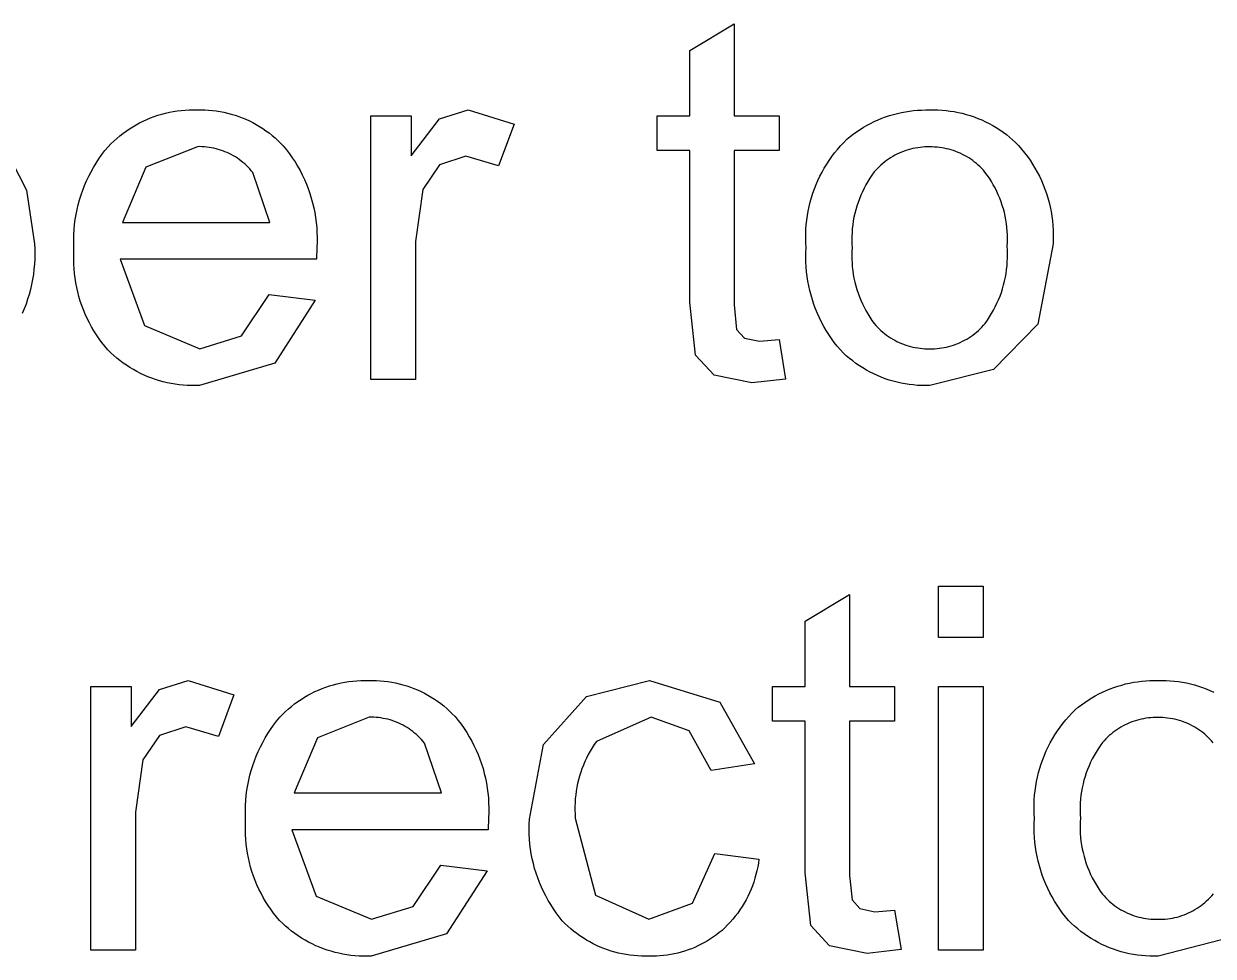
# Model space of a CAD drawing. Header units: inches. Extents: x 0 to 97, y -45 to 96.
# Drawn here: x 15.48 to 22.02, y -37.09 to -31.97 of the extents above; entities that cross this region are included whole.
import ezdxf

# ---------------------------------------------------------------- set-up
doc = ezdxf.new("R2010")
doc.units = ezdxf.units.IN
doc.header["$MEASUREMENT"] = 0
doc.layers.add('Information', color=7, linetype='Continuous', true_color=0x000000)

msp = doc.modelspace()

# ---------------------------------------------------------------- linework, layer by layer
at = {"layer": 'Information'}
for p, q in [((19.1424, -32.1204), (19.3865, -31.9732)), ((19.3865, -31.9732), (19.3865, -32.479)), ((19.1424, -32.479), (19.1424, -32.1204)), ((16.1777, -32.4901), (16.1981, -32.4825)), ((16.1981, -32.4825), (16.2187, -32.4755)), ((16.2187, -32.4755), (16.2396, -32.4693)), ((16.2396, -32.4693), (16.2607, -32.4638)), ((16.2607, -32.4638), (16.2819, -32.4591)), ((16.2819, -32.4591), (16.3033, -32.455)), ((16.3033, -32.455), (16.3249, -32.4517)), ((16.3249, -32.4517), (16.3465, -32.4491)), ((16.3465, -32.4491), (16.3682, -32.4473)), ((16.3682, -32.4473), (16.39, -32.4462)), ((16.39, -32.4462), (16.4117, -32.4459)), ((16.4117, -32.4459), (16.4335, -32.4463)), ((16.4335, -32.4463), (16.4547, -32.4459)), ((16.4547, -32.4459), (16.4759, -32.4463)), ((16.4759, -32.4463), (16.4971, -32.4474)), ((16.4971, -32.4474), (16.5182, -32.4493)), ((16.5182, -32.4493), (16.5392, -32.4518)), ((16.5392, -32.4518), (16.5602, -32.4551)), ((16.5602, -32.4551), (16.581, -32.4591)), ((16.581, -32.4591), (16.6017, -32.4638)), ((16.6017, -32.4638), (16.6222, -32.4692)), ((16.6222, -32.4692), (16.6425, -32.4753)), ((16.6425, -32.4753), (16.6626, -32.4821)), ((16.6626, -32.4821), (16.6824, -32.4895)), ((17.3892, -33.9268), (17.3892, -32.479)), ((17.3892, -32.479), (17.6101, -32.479)), ((17.6101, -32.479), (17.6101, -32.6985)), ((17.7662, -32.4954), (17.9236, -32.4463)), ((17.9236, -32.4463), (18.1758, -32.5253)), ((18.9625, -32.6699), (18.9625, -32.479)), ((18.9625, -32.479), (19.1424, -32.479)), ((19.3865, -32.479), (19.6332, -32.479)), ((19.6332, -32.479), (19.6332, -32.6699)), ((20.1972, -32.4923), (20.2182, -32.4845)), ((20.2182, -32.4845), (20.2395, -32.4774)), ((20.2395, -32.4774), (20.261, -32.471)), ((20.261, -32.471), (20.2827, -32.4653)), ((20.2827, -32.4653), (20.3046, -32.4603)), ((20.3046, -32.4603), (20.3267, -32.4561)), ((20.3267, -32.4561), (20.3488, -32.4526)), ((20.3488, -32.4526), (20.3711, -32.4498)), ((20.3711, -32.4498), (20.3935, -32.4478)), ((20.3935, -32.4478), (20.4159, -32.4466)), ((20.4159, -32.4466), (20.4383, -32.446)), ((20.4383, -32.446), (20.4608, -32.4463)), ((20.4608, -32.4463), (20.4833, -32.4459)), ((20.4833, -32.4459), (20.5059, -32.4462)), ((20.5059, -32.4462), (20.5284, -32.4474)), ((20.5284, -32.4474), (20.5509, -32.4493)), ((20.5509, -32.4493), (20.5733, -32.4521)), ((20.5733, -32.4521), (20.5956, -32.4555)), ((20.5956, -32.4555), (20.6177, -32.4598)), ((20.6177, -32.4598), (20.6397, -32.4648)), ((20.6397, -32.4648), (20.6615, -32.4706)), ((20.6615, -32.4706), (20.6831, -32.4772)), ((20.6831, -32.4772), (20.7044, -32.4845)), ((20.7044, -32.4845), (20.7255, -32.4925)), ((16.0438, -32.5623), (16.0618, -32.5501)), ((16.0618, -32.5501), (16.0802, -32.5384)), ((16.0802, -32.5384), (16.099, -32.5274)), ((16.099, -32.5274), (16.1182, -32.5171)), ((16.1182, -32.5171), (16.1377, -32.5074)), ((16.1377, -32.5074), (16.1575, -32.4984)), ((16.1575, -32.4984), (16.1777, -32.4901)), ((16.6824, -32.4895), (16.702, -32.4977)), ((16.702, -32.4977), (16.7212, -32.5065)), ((16.7212, -32.5065), (16.7402, -32.516)), ((16.7402, -32.516), (16.7588, -32.5261)), ((16.7588, -32.5261), (16.7771, -32.5369)), ((16.7771, -32.5369), (16.795, -32.5482)), ((16.795, -32.5482), (16.8125, -32.5602)), ((17.6101, -32.6985), (17.7662, -32.4954)), ((18.1758, -32.5253), (18.0913, -32.753)), ((20.0774, -32.5536), (20.0965, -32.5417)), ((20.0965, -32.5417), (20.1159, -32.5305)), ((20.1159, -32.5305), (20.1358, -32.52)), ((20.1358, -32.52), (20.1559, -32.5101)), ((20.1559, -32.5101), (20.1764, -32.5009)), ((20.1764, -32.5009), (20.1972, -32.4923)), ((20.7255, -32.4925), (20.7463, -32.5013)), ((20.7463, -32.5013), (20.7667, -32.5107)), ((20.7667, -32.5107), (20.7869, -32.5209)), ((20.7869, -32.5209), (20.8066, -32.5318)), ((20.8066, -32.5318), (20.826, -32.5433)), ((20.826, -32.5433), (20.845, -32.5555)), ((15.9606, -32.6324), (15.9762, -32.6172)), ((15.9762, -32.6172), (15.9924, -32.6027)), ((15.9924, -32.6027), (16.0091, -32.5886)), ((16.0091, -32.5886), (16.0262, -32.5752)), ((16.0262, -32.5752), (16.0438, -32.5623)), ((16.8125, -32.5602), (16.8296, -32.5728)), ((16.8296, -32.5728), (16.8462, -32.5859)), ((16.8462, -32.5859), (16.8624, -32.5996)), ((16.8624, -32.5996), (16.8781, -32.6139)), ((16.8781, -32.6139), (16.8933, -32.6287)), ((19.9876, -32.6251), (20.0054, -32.6071)), ((20.0054, -32.6071), (20.0227, -32.5929)), ((20.0227, -32.5929), (20.0405, -32.5792)), ((20.0405, -32.5792), (20.0588, -32.5661)), ((20.0588, -32.5661), (20.0774, -32.5536)), ((20.845, -32.5555), (20.8635, -32.5684)), ((20.8635, -32.5684), (20.8816, -32.5819)), ((20.8816, -32.5819), (20.8992, -32.596)), ((20.8992, -32.596), (20.9163, -32.6107)), ((20.9163, -32.6107), (20.9328, -32.626)), ((15.3763, -32.6515), (15.4969, -32.8866)), ((15.911, -32.6917), (15.9278, -32.6696)), ((15.9278, -32.6696), (15.9454, -32.648)), ((15.9454, -32.648), (15.9606, -32.6324)), ((16.4362, -32.648), (16.152, -32.7612)), ((16.4491, -32.6479), (16.4362, -32.648)), ((16.462, -32.6483), (16.4491, -32.6479)), ((16.4748, -32.649), (16.462, -32.6483)), ((16.4877, -32.6502), (16.4748, -32.649)), ((16.5004, -32.6519), (16.4877, -32.6502)), ((16.5131, -32.654), (16.5004, -32.6519)), ((16.5258, -32.6565), (16.5131, -32.654)), ((16.5383, -32.6594), (16.5258, -32.6565)), ((16.5507, -32.6628), (16.5383, -32.6594)), ((16.563, -32.6666), (16.5507, -32.6628)), ((16.5752, -32.6708), (16.563, -32.6666)), ((16.5872, -32.6755), (16.5752, -32.6708)), ((16.5991, -32.6805), (16.5872, -32.6755)), ((16.6107, -32.6859), (16.5991, -32.6805)), ((16.8933, -32.6287), (16.9079, -32.644)), ((16.9079, -32.644), (16.9252, -32.6651)), ((16.9252, -32.6651), (16.9417, -32.6868)), ((19.1424, -32.6699), (18.9625, -32.6699)), ((19.1424, -33.5029), (19.1424, -32.6699)), ((19.6332, -32.6699), (19.3865, -32.6699)), ((19.3865, -32.6699), (19.3865, -33.5165)), ((19.9227, -32.7025), (19.9379, -32.6823)), ((19.9379, -32.6823), (19.9538, -32.6627)), ((19.9538, -32.6627), (19.9704, -32.6436)), ((19.9704, -32.6436), (19.9876, -32.6251)), ((20.2925, -32.6838), (20.2805, -32.6895)), ((20.3048, -32.6785), (20.2925, -32.6838)), ((20.3172, -32.6737), (20.3048, -32.6785)), ((20.3297, -32.6692), (20.3172, -32.6737)), ((20.3424, -32.6653), (20.3297, -32.6692)), ((20.3553, -32.6617), (20.3424, -32.6653)), ((20.3682, -32.6586), (20.3553, -32.6617)), ((20.3813, -32.6559), (20.3682, -32.6586)), ((20.3944, -32.6537), (20.3813, -32.6559)), ((20.4076, -32.6519), (20.3944, -32.6537)), ((20.4209, -32.6506), (20.4076, -32.6519)), ((20.4341, -32.6498), (20.4209, -32.6506)), ((20.4475, -32.6494), (20.4341, -32.6498)), ((20.4608, -32.6494), (20.4475, -32.6494)), ((20.474, -32.6494), (20.4608, -32.6494)), ((20.4873, -32.6499), (20.474, -32.6494)), ((20.5005, -32.6508), (20.4873, -32.6499)), ((20.5137, -32.6522), (20.5005, -32.6508)), ((20.5268, -32.654), (20.5137, -32.6522)), ((20.5399, -32.6563), (20.5268, -32.654)), ((20.5528, -32.659), (20.5399, -32.6563)), ((20.5657, -32.6621), (20.5528, -32.659)), ((20.5785, -32.6657), (20.5657, -32.6621)), ((20.5911, -32.6697), (20.5785, -32.6657)), ((20.6036, -32.6742), (20.5911, -32.6697)), ((20.6159, -32.6791), (20.6036, -32.6742)), ((20.6281, -32.6844), (20.6159, -32.6791)), ((20.9328, -32.626), (20.9488, -32.6419)), ((20.9488, -32.6419), (20.9656, -32.6612)), ((20.9656, -32.6612), (20.9817, -32.6811)), ((20.9817, -32.6811), (20.9971, -32.7015)), ((15.8651, -32.7615), (15.8796, -32.7377)), ((15.8796, -32.7377), (15.8949, -32.7144)), ((15.8949, -32.7144), (15.911, -32.6917)), ((16.6222, -32.6918), (16.6107, -32.6859)), ((16.6335, -32.698), (16.6222, -32.6918)), ((16.6445, -32.7046), (16.6335, -32.698)), ((16.6554, -32.7116), (16.6445, -32.7046)), ((16.6659, -32.719), (16.6554, -32.7116)), ((16.6762, -32.7267), (16.6659, -32.719)), ((16.6863, -32.7347), (16.6762, -32.7267)), ((16.6961, -32.7431), (16.6863, -32.7347)), ((16.7055, -32.7518), (16.6961, -32.7431)), ((16.9417, -32.6868), (16.9575, -32.7091)), ((16.9575, -32.7091), (16.9724, -32.7319)), ((16.9724, -32.7319), (16.9866, -32.7553)), ((17.7668, -32.7482), (17.6755, -32.8825)), ((17.9114, -32.6999), (17.7668, -32.7482)), ((18.0913, -32.753), (17.9114, -32.6999)), ((19.8812, -32.766), (19.8943, -32.7443)), ((19.8943, -32.7443), (19.9081, -32.7232)), ((19.9081, -32.7232), (19.9227, -32.7025)), ((20.1925, -32.7489), (20.1827, -32.758)), ((20.2026, -32.7402), (20.1925, -32.7489)), ((20.2129, -32.7318), (20.2026, -32.7402)), ((20.2236, -32.7238), (20.2129, -32.7318)), ((20.2345, -32.7162), (20.2236, -32.7238)), ((20.2456, -32.7089), (20.2345, -32.7162)), ((20.257, -32.702), (20.2456, -32.7089)), ((20.2686, -32.6955), (20.257, -32.702)), ((20.2805, -32.6895), (20.2686, -32.6955)), ((20.64, -32.6901), (20.6281, -32.6844)), ((20.6518, -32.6962), (20.64, -32.6901)), ((20.6633, -32.7027), (20.6518, -32.6962)), ((20.6747, -32.7096), (20.6633, -32.7027)), ((20.6857, -32.7169), (20.6747, -32.7096)), ((20.6965, -32.7245), (20.6857, -32.7169)), ((20.7071, -32.7325), (20.6965, -32.7245)), ((20.7174, -32.7409), (20.7071, -32.7325)), ((20.7273, -32.7496), (20.7174, -32.7409)), ((20.9971, -32.7015), (21.0118, -32.7224)), ((21.0118, -32.7224), (21.0257, -32.7438)), ((21.0257, -32.7438), (21.0389, -32.7657)), ((15.8268, -32.8356), (15.8387, -32.8105)), ((15.8387, -32.8105), (15.8515, -32.7858)), ((15.8515, -32.7858), (15.8651, -32.7615)), ((16.152, -32.7612), (16.0245, -33.0639)), ((16.7147, -32.7609), (16.7055, -32.7518)), ((16.7235, -32.7702), (16.7147, -32.7609)), ((16.7321, -32.7799), (16.7235, -32.7702)), ((16.7403, -32.7898), (16.7321, -32.7799)), ((16.833, -33.0639), (16.7403, -32.7898)), ((16.9866, -32.7553), (16.9999, -32.7791)), ((16.9999, -32.7791), (17.0124, -32.8033)), ((17.0124, -32.8033), (17.0241, -32.828)), ((19.8463, -32.8333), (19.8572, -32.8105)), ((19.8572, -32.8105), (19.8688, -32.788)), ((19.8688, -32.788), (19.8812, -32.766)), ((20.143, -32.8042), (20.1312, -32.8217)), ((20.1554, -32.7871), (20.143, -32.8042)), ((20.1642, -32.7771), (20.1554, -32.7871)), ((20.1733, -32.7674), (20.1642, -32.7771)), ((20.1827, -32.758), (20.1733, -32.7674)), ((20.737, -32.7587), (20.7273, -32.7496)), ((20.7464, -32.7681), (20.737, -32.7587)), ((20.7554, -32.7778), (20.7464, -32.7681)), ((20.7641, -32.7878), (20.7554, -32.7778)), ((20.7764, -32.8044), (20.7641, -32.7878)), ((20.7881, -32.8215), (20.7764, -32.8044)), ((21.0389, -32.7657), (21.0514, -32.788)), ((21.0514, -32.788), (21.0631, -32.8108)), ((21.0631, -32.8108), (21.074, -32.8339)), ((15.8057, -32.8871), (15.8158, -32.8612)), ((15.8158, -32.8612), (15.8268, -32.8356)), ((17.0241, -32.828), (17.0348, -32.8531)), ((17.0348, -32.8531), (17.0448, -32.8785)), ((17.0448, -32.8785), (17.0538, -32.9043)), ((19.8185, -32.9038), (19.8269, -32.88)), ((19.8269, -32.88), (19.8362, -32.8565)), ((19.8362, -32.8565), (19.8463, -32.8333)), ((20.0996, -32.8764), (20.0903, -32.8953)), ((20.1095, -32.8578), (20.0996, -32.8764)), ((20.1201, -32.8395), (20.1095, -32.8578)), ((20.1312, -32.8217), (20.1201, -32.8395)), ((20.7993, -32.8389), (20.7881, -32.8215)), ((20.8098, -32.8567), (20.7993, -32.8389)), ((20.8197, -32.8749), (20.8098, -32.8567)), ((20.8289, -32.8933), (20.8197, -32.8749)), ((21.074, -32.8339), (21.0841, -32.8574)), ((21.0841, -32.8574), (21.0934, -32.8812)), ((15.4969, -32.8866), (15.5405, -33.1811)), ((15.7808, -32.9668), (15.7881, -32.94)), ((15.7881, -32.94), (15.7964, -32.9134)), ((15.7964, -32.9134), (15.8057, -32.8871)), ((17.0538, -32.9043), (17.0619, -32.9303)), ((17.0619, -32.9303), (17.0691, -32.9566)), ((17.6755, -32.8825), (17.6346, -33.1688)), ((19.8039, -32.9523), (19.8108, -32.9279)), ((19.8108, -32.9279), (19.8185, -32.9038)), ((20.0737, -32.9341), (20.0665, -32.9538)), ((20.0817, -32.9145), (20.0737, -32.9341)), ((20.0903, -32.8953), (20.0817, -32.9145)), ((20.8375, -32.9122), (20.8289, -32.8933)), ((20.8455, -32.9312), (20.8375, -32.9122)), ((20.8528, -32.9506), (20.8455, -32.9312)), ((21.0934, -32.8812), (21.1018, -32.9053)), ((21.1018, -32.9053), (21.1094, -32.9297)), ((21.1094, -32.9297), (21.1162, -32.9544)), ((15.7688, -33.0212), (15.7743, -32.9939)), ((15.7743, -32.9939), (15.7808, -32.9668)), ((17.0691, -32.9566), (17.0754, -32.9832)), ((17.0754, -32.9832), (17.0808, -33.01)), ((17.0808, -33.01), (17.0852, -33.0369)), ((19.7884, -33.0265), (19.7927, -33.0016)), ((19.7927, -33.0016), (19.7979, -32.9768)), ((19.7979, -32.9768), (19.8039, -32.9523)), ((20.054, -32.9941), (20.0488, -33.0145)), ((20.0599, -32.9739), (20.054, -32.9941)), ((20.0665, -32.9538), (20.0599, -32.9739)), ((20.8594, -32.9702), (20.8528, -32.9506)), ((20.8654, -32.99), (20.8594, -32.9702)), ((20.8706, -33.01), (20.8654, -32.99)), ((20.8752, -33.0302), (20.8706, -33.01)), ((21.1162, -32.9544), (21.1221, -32.9792)), ((21.1221, -32.9792), (21.1272, -33.0043)), ((21.1272, -33.0043), (21.1314, -33.0295)), ((15.7581, -33.1039), (15.7607, -33.0762)), ((15.7607, -33.0762), (15.7643, -33.0486)), ((15.7643, -33.0486), (15.7688, -33.0212)), ((16.0245, -33.0639), (16.833, -33.0639)), ((17.0852, -33.0369), (17.0887, -33.0639)), ((17.0887, -33.0639), (17.0913, -33.0911)), ((19.7823, -33.0766), (19.7849, -33.0515)), ((19.7849, -33.0515), (19.7884, -33.0265)), ((20.0405, -33.0559), (20.0374, -33.0767)), ((20.0443, -33.0351), (20.0405, -33.0559)), ((20.0488, -33.0145), (20.0443, -33.0351)), ((20.879, -33.0505), (20.8752, -33.0302)), ((20.8822, -33.0709), (20.879, -33.0505)), ((20.8846, -33.0915), (20.8822, -33.0709)), ((21.1314, -33.0295), (21.1348, -33.0549)), ((21.1348, -33.0549), (21.1372, -33.0803)), ((15.7558, -33.1596), (15.7564, -33.1317)), ((15.7564, -33.1317), (15.7581, -33.1039)), ((17.0913, -33.0911), (17.0929, -33.1184)), ((17.0929, -33.1184), (17.0935, -33.1456)), ((19.7794, -33.1524), (19.7795, -33.1271)), ((19.7795, -33.1271), (19.7805, -33.1019)), ((19.7805, -33.1019), (19.7823, -33.0766)), ((20.0325, -33.1397), (20.0323, -33.1608)), ((20.0334, -33.1187), (20.0325, -33.1397)), ((20.035, -33.0977), (20.0334, -33.1187)), ((20.0374, -33.0767), (20.035, -33.0977)), ((20.8863, -33.1121), (20.8846, -33.0915)), ((20.8874, -33.1327), (20.8863, -33.1121)), ((20.8877, -33.1534), (20.8874, -33.1327)), ((21.1372, -33.0803), (21.1388, -33.1058)), ((21.1388, -33.1058), (21.1395, -33.1314)), ((21.1395, -33.1314), (21.1394, -33.1569)), ((15.5405, -33.1811), (15.5419, -33.2092)), ((15.756, -33.1874), (15.7558, -33.1596)), ((15.7573, -33.2152), (15.756, -33.1874)), ((17.092, -33.2002), (17.0906, -33.2656)), ((17.0932, -33.1729), (17.092, -33.2002)), ((17.0935, -33.1456), (17.0932, -33.1729)), ((17.6346, -33.1688), (17.6346, -33.9268)), ((19.7802, -33.1777), (19.7794, -33.1524)), ((19.7818, -33.2029), (19.7802, -33.1777)), ((19.7805, -33.2293), (19.7818, -33.2029)), ((20.0323, -33.1608), (20.0328, -33.1819)), ((20.0328, -33.1819), (20.0341, -33.2029)), ((20.0341, -33.2029), (20.0328, -33.224)), ((20.8861, -33.1947), (20.8873, -33.1741)), ((20.8874, -33.2162), (20.8861, -33.1947)), ((20.8873, -33.1741), (20.8877, -33.1534)), ((21.1384, -33.1825), (21.0545, -33.6221)), ((21.1394, -33.1569), (21.1384, -33.1825)), ((15.5416, -33.2654), (15.5401, -33.2934)), ((15.5422, -33.2373), (15.5416, -33.2654)), ((15.5419, -33.2092), (15.5422, -33.2373)), ((15.7559, -33.2668), (15.7561, -33.241)), ((15.7564, -33.2927), (15.7559, -33.2668)), ((15.7561, -33.241), (15.7573, -33.2152)), ((17.0906, -33.2656), (16.0109, -33.2656)), ((16.0109, -33.2656), (16.1458, -33.631)), ((19.78, -33.2557), (19.7805, -33.2293)), ((19.7805, -33.2821), (19.78, -33.2557)), ((20.0328, -33.224), (20.0323, -33.2451)), ((20.0323, -33.2451), (20.0325, -33.2662)), ((20.0325, -33.2662), (20.0334, -33.2873)), ((20.887, -33.2805), (20.8879, -33.259)), ((20.888, -33.2376), (20.8874, -33.2162)), ((20.8879, -33.259), (20.888, -33.2376)), ((15.5376, -33.3214), (15.5342, -33.3493)), ((15.5401, -33.2934), (15.5376, -33.3214)), ((15.7579, -33.3185), (15.7564, -33.2927)), ((15.7602, -33.3442), (15.7579, -33.3185)), ((19.7818, -33.3085), (19.7805, -33.2821)), ((19.7841, -33.3348), (19.7818, -33.3085)), ((19.7872, -33.361), (19.7841, -33.3348)), ((20.0334, -33.2873), (20.0351, -33.3083)), ((20.0351, -33.3083), (20.0374, -33.3293)), ((20.0374, -33.3293), (20.0405, -33.3502)), ((20.88, -33.3444), (20.8831, -33.3232)), ((20.8831, -33.3232), (20.8854, -33.3019)), ((20.8854, -33.3019), (20.887, -33.2805)), ((15.5298, -33.3771), (15.5245, -33.4047)), ((15.5342, -33.3493), (15.5298, -33.3771)), ((15.7634, -33.3698), (15.7602, -33.3442)), ((15.7675, -33.3953), (15.7634, -33.3698)), ((15.7724, -33.4207), (15.7675, -33.3953)), ((19.7912, -33.3871), (19.7872, -33.361)), ((19.7961, -33.4131), (19.7912, -33.3871)), ((20.0405, -33.3502), (20.0443, -33.371)), ((20.0443, -33.371), (20.0488, -33.3916)), ((20.0488, -33.3916), (20.054, -33.412)), ((20.8666, -33.4073), (20.8718, -33.3865)), ((20.8718, -33.3865), (20.8762, -33.3655)), ((20.8762, -33.3655), (20.88, -33.3444)), ((15.511, -33.4593), (15.5029, -33.4862)), ((15.5182, -33.4321), (15.511, -33.4593)), ((15.5245, -33.4047), (15.5182, -33.4321)), ((15.7782, -33.4459), (15.7724, -33.4207)), ((15.7848, -33.4709), (15.7782, -33.4459)), ((16.6789, -33.6869), (16.8302, -33.4606)), ((16.8302, -33.4606), (17.0838, -33.4919)), ((19.8019, -33.4388), (19.7961, -33.4131)), ((19.8085, -33.4644), (19.8019, -33.4388)), ((19.816, -33.4897), (19.8085, -33.4644)), ((20.054, -33.412), (20.0599, -33.4323)), ((20.0599, -33.4323), (20.0665, -33.4523)), ((20.0665, -33.4523), (20.0738, -33.4722)), ((20.8388, -33.4885), (20.8468, -33.4685)), ((20.8468, -33.4685), (20.8541, -33.4484)), ((20.8541, -33.4484), (20.8607, -33.428)), ((20.8607, -33.428), (20.8666, -33.4073)), ((15.4939, -33.5128), (15.484, -33.5391)), ((15.5029, -33.4862), (15.4939, -33.5128)), ((15.7923, -33.4956), (15.7848, -33.4709)), ((15.8006, -33.5201), (15.7923, -33.4956)), ((15.8097, -33.5442), (15.8006, -33.5201)), ((17.0838, -33.4919), (16.8616, -33.8369)), ((19.1724, -33.7926), (19.1424, -33.5029)), ((19.3865, -33.5165), (19.3994, -33.6515)), ((19.8244, -33.5148), (19.816, -33.4897)), ((19.8336, -33.5395), (19.8244, -33.5148)), ((20.0738, -33.4722), (20.0818, -33.4917)), ((20.0818, -33.4917), (20.0904, -33.511)), ((20.0904, -33.511), (20.0996, -33.5299)), ((20.0996, -33.5299), (20.1095, -33.5486)), ((20.8109, -33.5464), (20.8209, -33.5274)), ((20.8209, -33.5274), (20.8302, -33.5081)), ((20.8302, -33.5081), (20.8388, -33.4885)), ((15.484, -33.5391), (15.4732, -33.565)), ((15.8196, -33.5681), (15.8097, -33.5442)), ((15.8304, -33.5916), (15.8196, -33.5681)), ((15.8419, -33.6147), (15.8304, -33.5916)), ((19.8436, -33.5639), (19.8336, -33.5395)), ((19.8545, -33.588), (19.8436, -33.5639)), ((19.8662, -33.6117), (19.8545, -33.588)), ((20.1095, -33.5486), (20.1201, -33.5669)), ((20.1201, -33.5669), (20.1313, -33.5848)), ((20.1313, -33.5848), (20.143, -33.6023)), ((20.7772, -33.6013), (20.7891, -33.5834)), ((20.7891, -33.5834), (20.8003, -33.5651)), ((20.8003, -33.5651), (20.8109, -33.5464)), ((15.8542, -33.6375), (15.8419, -33.6147)), ((15.8672, -33.6597), (15.8542, -33.6375)), ((15.8811, -33.6816), (15.8672, -33.6597)), ((16.1458, -33.631), (16.4485, -33.7578)), ((19.3994, -33.6515), (19.4417, -33.6992)), ((19.8786, -33.635), (19.8662, -33.6117)), ((19.8919, -33.6578), (19.8786, -33.635)), ((19.9059, -33.6802), (19.8919, -33.6578)), ((20.143, -33.6023), (20.1554, -33.6194)), ((20.1554, -33.6194), (20.1642, -33.6295)), ((20.1642, -33.6295), (20.1732, -33.6392)), ((20.1732, -33.6392), (20.1827, -33.6486)), ((20.1827, -33.6486), (20.1924, -33.6577)), ((20.1924, -33.6577), (20.2025, -33.6665)), ((20.7181, -33.6659), (20.728, -33.6571)), ((20.728, -33.6571), (20.7377, -33.648)), ((20.7377, -33.648), (20.7471, -33.6386)), ((20.7471, -33.6386), (20.7561, -33.6288)), ((20.7561, -33.6288), (20.7648, -33.6187)), ((20.7648, -33.6187), (20.7772, -33.6013)), ((21.0545, -33.6221), (20.8105, -33.8709)), ((15.8956, -33.703), (15.8811, -33.6816)), ((15.9108, -33.7238), (15.8956, -33.703)), ((15.9268, -33.7441), (15.9108, -33.7238)), ((16.4485, -33.7578), (16.6789, -33.6869)), ((19.4417, -33.6992), (19.5255, -33.7169)), ((19.5255, -33.7169), (19.6332, -33.7073)), ((19.6332, -33.7073), (19.6687, -33.9241)), ((19.9207, -33.7021), (19.9059, -33.6802)), ((19.9362, -33.7235), (19.9207, -33.7021)), ((19.9524, -33.7443), (19.9362, -33.7235)), ((20.2025, -33.6665), (20.2128, -33.6749)), ((20.2128, -33.6749), (20.2234, -33.6829)), ((20.2234, -33.6829), (20.2343, -33.6906)), ((20.2343, -33.6906), (20.2455, -33.6979)), ((20.2455, -33.6979), (20.2569, -33.7048)), ((20.2569, -33.7048), (20.2685, -33.7114)), ((20.2685, -33.7114), (20.2804, -33.7175)), ((20.2804, -33.7175), (20.2924, -33.7232)), ((20.2924, -33.7232), (20.3046, -33.7285)), ((20.3046, -33.7285), (20.3171, -33.7334)), ((20.604, -33.733), (20.6164, -33.7281)), ((20.6164, -33.7281), (20.6286, -33.7228)), ((20.6286, -33.7228), (20.6406, -33.7171)), ((20.6406, -33.7171), (20.6524, -33.7109)), ((20.6524, -33.7109), (20.6639, -33.7044)), ((20.6639, -33.7044), (20.6753, -33.6974)), ((20.6753, -33.6974), (20.6864, -33.6901)), ((20.6864, -33.6901), (20.6972, -33.6824)), ((20.6972, -33.6824), (20.7078, -33.6743)), ((20.7078, -33.6743), (20.7181, -33.6659)), ((15.9434, -33.7639), (15.9268, -33.7441)), ((15.9593, -33.7795), (15.9434, -33.7639)), ((15.9758, -33.7945), (15.9593, -33.7795)), ((15.9927, -33.809), (15.9758, -33.7945)), ((19.276, -33.9037), (19.1724, -33.7926)), ((19.9693, -33.7646), (19.9524, -33.7443)), ((19.9854, -33.7805), (19.9693, -33.7646)), ((20.0021, -33.7959), (19.9854, -33.7805)), ((20.3171, -33.7334), (20.3296, -33.7378)), ((20.3296, -33.7378), (20.3423, -33.7418)), ((20.3423, -33.7418), (20.3552, -33.7454)), ((20.3552, -33.7454), (20.3681, -33.7485)), ((20.3681, -33.7485), (20.3812, -33.7512)), ((20.3812, -33.7512), (20.3943, -33.7534)), ((20.3943, -33.7534), (20.4076, -33.7552)), ((20.4076, -33.7552), (20.4208, -33.7565)), ((20.4208, -33.7565), (20.4341, -33.7574)), ((20.4341, -33.7574), (20.4474, -33.7578)), ((20.4474, -33.7578), (20.4608, -33.7578)), ((20.4608, -33.7578), (20.4741, -33.7578)), ((20.4741, -33.7578), (20.4874, -33.7574)), ((20.4874, -33.7574), (20.5006, -33.7565)), ((20.5006, -33.7565), (20.5139, -33.7551)), ((20.5139, -33.7551), (20.527, -33.7533)), ((20.527, -33.7533), (20.5401, -33.751)), ((20.5401, -33.751), (20.5531, -33.7483)), ((20.5531, -33.7483), (20.5661, -33.7451)), ((20.5661, -33.7451), (20.5789, -33.7415)), ((20.5789, -33.7415), (20.5915, -33.7375)), ((20.5915, -33.7375), (20.604, -33.733)), ((16.0101, -33.8228), (15.9927, -33.809)), ((16.028, -33.8361), (16.0101, -33.8228)), ((16.0463, -33.8488), (16.028, -33.8361)), ((16.065, -33.8609), (16.0463, -33.8488)), ((16.0841, -33.8723), (16.065, -33.8609)), ((16.8616, -33.8369), (16.4471, -33.9596)), ((20.0194, -33.8107), (20.0021, -33.7959)), ((20.0371, -33.8248), (20.0194, -33.8107)), ((20.0553, -33.8384), (20.0371, -33.8248)), ((20.074, -33.8512), (20.0553, -33.8384)), ((20.0931, -33.8635), (20.074, -33.8512)), ((16.1036, -33.883), (16.0841, -33.8723)), ((16.1234, -33.8932), (16.1036, -33.883)), ((16.1436, -33.9026), (16.1234, -33.8932)), ((16.1641, -33.9113), (16.1436, -33.9026)), ((16.1848, -33.9194), (16.1641, -33.9113)), ((16.2058, -33.9268), (16.1848, -33.9194)), ((19.4833, -33.9459), (19.276, -33.9037)), ((19.6687, -33.9241), (19.4833, -33.9459)), ((20.1126, -33.875), (20.0931, -33.8635)), ((20.1325, -33.8859), (20.1126, -33.875)), ((20.1528, -33.8961), (20.1325, -33.8859)), ((20.1734, -33.9055), (20.1528, -33.8961)), ((20.1943, -33.9142), (20.1734, -33.9055)), ((20.2156, -33.9222), (20.1943, -33.9142)), ((20.2371, -33.9295), (20.2156, -33.9222)), ((20.8105, -33.8709), (20.4608, -33.9596)), ((16.2271, -33.9334), (16.2058, -33.9268)), ((16.2485, -33.9393), (16.2271, -33.9334)), ((16.2702, -33.9445), (16.2485, -33.9393)), ((16.292, -33.949), (16.2702, -33.9445)), ((16.3139, -33.9528), (16.292, -33.949)), ((16.336, -33.9558), (16.3139, -33.9528)), ((16.3582, -33.958), (16.336, -33.9558)), ((16.3804, -33.9595), (16.3582, -33.958)), ((16.4026, -33.9603), (16.3804, -33.9595)), ((16.4249, -33.9603), (16.4026, -33.9603)), ((16.4471, -33.9596), (16.4249, -33.9603)), ((17.6346, -33.9268), (17.3892, -33.9268)), ((20.2588, -33.936), (20.2371, -33.9295)), ((20.2808, -33.9417), (20.2588, -33.936)), ((20.3029, -33.9467), (20.2808, -33.9417)), ((20.3252, -33.9509), (20.3029, -33.9467)), ((20.3476, -33.9543), (20.3252, -33.9509)), ((20.3701, -33.9569), (20.3476, -33.9543)), ((20.3928, -33.9588), (20.3701, -33.9569)), ((20.4154, -33.9598), (20.3928, -33.9588)), ((20.4381, -33.9601), (20.4154, -33.9598)), ((20.4608, -33.9596), (20.4381, -33.9601)), ((20.5086, -35.3441), (20.5086, -35.0619)), ((20.5086, -35.0619), (20.754, -35.0619)), ((20.754, -35.0619), (20.754, -35.3441)), ((19.7765, -35.2541), (20.0205, -35.1069)), ((20.0205, -35.1069), (20.0205, -35.6127)), ((19.7765, -35.6127), (19.7765, -35.2541)), ((20.754, -35.3441), (20.5086, -35.3441)), ((15.8501, -37.0605), (15.8501, -35.6127)), ((15.8501, -35.6127), (16.071, -35.6127)), ((16.071, -35.6127), (16.071, -35.8322)), ((16.2271, -35.629), (16.3845, -35.58)), ((16.3845, -35.58), (16.6368, -35.659)), ((17.1011, -35.6321), (17.1212, -35.6238)), ((17.1212, -35.6238), (17.1416, -35.6162)), ((17.1416, -35.6162), (17.1623, -35.6092)), ((17.1623, -35.6092), (17.1831, -35.603)), ((17.1831, -35.603), (17.2042, -35.5975)), ((17.2042, -35.5975), (17.2255, -35.5928)), ((17.2255, -35.5928), (17.2469, -35.5887)), ((17.2469, -35.5887), (17.2684, -35.5854)), ((17.2684, -35.5854), (17.29, -35.5828)), ((17.29, -35.5828), (17.3117, -35.581)), ((17.3117, -35.581), (17.3335, -35.5799)), ((17.3335, -35.5799), (17.3553, -35.5796)), ((17.3553, -35.5796), (17.377, -35.58)), ((17.377, -35.58), (17.3982, -35.5796)), ((17.3982, -35.5796), (17.4194, -35.58)), ((17.4194, -35.58), (17.4406, -35.5811)), ((17.4406, -35.5811), (17.4617, -35.5829)), ((17.4617, -35.5829), (17.4828, -35.5855)), ((17.4828, -35.5855), (17.5037, -35.5888)), ((17.5037, -35.5888), (17.5245, -35.5928)), ((17.5245, -35.5928), (17.5452, -35.5975)), ((17.5452, -35.5975), (17.5657, -35.6029)), ((17.5657, -35.6029), (17.586, -35.609)), ((17.586, -35.609), (17.6061, -35.6158)), ((17.6061, -35.6158), (17.6259, -35.6232)), ((17.6259, -35.6232), (17.6455, -35.6314)), ((18.5747, -35.6679), (18.9203, -35.58)), ((18.9203, -35.58), (19.3062, -35.6993)), ((19.5965, -35.8036), (19.5965, -35.6127)), ((19.5965, -35.6127), (19.7765, -35.6127)), ((20.0205, -35.6127), (20.2673, -35.6127)), ((20.2673, -35.6127), (20.2673, -35.8036)), ((20.5086, -37.0605), (20.5086, -35.6127)), ((20.5086, -35.6127), (20.754, -35.6127)), ((20.754, -35.6127), (20.754, -37.0605)), ((21.4515, -35.626), (21.4726, -35.6182)), ((21.4726, -35.6182), (21.4939, -35.6111)), ((21.4939, -35.6111), (21.5154, -35.6047)), ((21.5154, -35.6047), (21.5371, -35.599)), ((21.5371, -35.599), (21.559, -35.594)), ((21.559, -35.594), (21.581, -35.5898)), ((21.581, -35.5898), (21.6032, -35.5863)), ((21.6032, -35.5863), (21.6255, -35.5835)), ((21.6255, -35.5835), (21.6478, -35.5815)), ((21.6478, -35.5815), (21.6703, -35.5803)), ((21.6703, -35.5803), (21.6927, -35.5797)), ((21.6927, -35.5797), (21.7152, -35.58)), ((21.7152, -35.58), (21.7377, -35.5796)), ((21.7377, -35.5796), (21.7603, -35.5799)), ((21.7603, -35.5799), (21.7828, -35.5811)), ((21.7828, -35.5811), (21.8053, -35.583)), ((21.8053, -35.583), (21.8276, -35.5857)), ((21.8276, -35.5857), (21.8499, -35.5892)), ((21.8499, -35.5892), (21.8721, -35.5935)), ((21.8721, -35.5935), (21.8941, -35.5985)), ((21.8941, -35.5985), (21.9159, -35.6043)), ((21.9159, -35.6043), (21.9374, -35.6109)), ((21.9374, -35.6109), (21.9588, -35.6182)), ((21.9588, -35.6182), (21.9799, -35.6262)), ((16.071, -35.8322), (16.2271, -35.629)), ((16.6368, -35.659), (16.5522, -35.8867)), ((16.9873, -35.696), (17.0053, -35.6838)), ((17.0053, -35.6838), (17.0238, -35.6721)), ((17.0238, -35.6721), (17.0426, -35.6611)), ((17.0426, -35.6611), (17.0617, -35.6508)), ((17.0617, -35.6508), (17.0812, -35.6411)), ((17.0812, -35.6411), (17.1011, -35.6321)), ((17.6455, -35.6314), (17.6648, -35.6402)), ((17.6648, -35.6402), (17.6837, -35.6497)), ((17.6837, -35.6497), (17.7024, -35.6598)), ((17.7024, -35.6598), (17.7206, -35.6706)), ((17.7206, -35.6706), (17.7385, -35.6819)), ((17.7385, -35.6819), (17.756, -35.6939)), ((18.3382, -35.9317), (18.5747, -35.6679)), ((21.3131, -35.6998), (21.3318, -35.6873)), ((21.3318, -35.6873), (21.3509, -35.6754)), ((21.3509, -35.6754), (21.3703, -35.6642)), ((21.3703, -35.6642), (21.3901, -35.6537)), ((21.3901, -35.6537), (21.4103, -35.6438)), ((21.4103, -35.6438), (21.4308, -35.6346)), ((21.4308, -35.6346), (21.4515, -35.626)), ((21.9799, -35.6262), (22.0007, -35.6349)), ((22.0007, -35.6349), (22.0211, -35.6444)), ((16.9041, -35.7661), (16.9198, -35.7509)), ((16.9198, -35.7509), (16.9359, -35.7363)), ((16.9359, -35.7363), (16.9526, -35.7223)), ((16.9526, -35.7223), (16.9697, -35.7089)), ((16.9697, -35.7089), (16.9873, -35.696)), ((17.756, -35.6939), (17.7731, -35.7065)), ((17.7731, -35.7065), (17.7897, -35.7196)), ((17.7897, -35.7196), (17.8059, -35.7333)), ((17.8059, -35.7333), (17.8216, -35.7476)), ((17.8216, -35.7476), (17.8368, -35.7624)), ((19.3062, -35.6993), (19.4984, -36.038)), ((21.242, -35.7588), (21.2598, -35.7408)), ((21.2598, -35.7408), (21.2771, -35.7266)), ((21.2771, -35.7266), (21.2949, -35.7129)), ((21.2949, -35.7129), (21.3131, -35.6998)), ((16.8545, -35.8254), (16.8714, -35.8033)), ((16.8714, -35.8033), (16.889, -35.7817)), ((16.889, -35.7817), (16.9041, -35.7661)), ((17.3798, -35.7817), (17.0955, -35.8949)), ((17.3926, -35.7816), (17.3798, -35.7817)), ((17.4055, -35.782), (17.3926, -35.7816)), ((17.4184, -35.7827), (17.4055, -35.782)), ((17.4312, -35.7839), (17.4184, -35.7827)), ((17.444, -35.7856), (17.4312, -35.7839)), ((17.4567, -35.7877), (17.444, -35.7856)), ((17.4693, -35.7902), (17.4567, -35.7877)), ((17.4818, -35.7931), (17.4693, -35.7902)), ((17.4943, -35.7965), (17.4818, -35.7931)), ((17.5066, -35.8003), (17.4943, -35.7965)), ((17.5187, -35.8045), (17.5066, -35.8003)), ((17.5308, -35.8091), (17.5187, -35.8045)), ((17.5426, -35.8142), (17.5308, -35.8091)), ((17.5543, -35.8196), (17.5426, -35.8142)), ((17.5658, -35.8255), (17.5543, -35.8196)), ((17.8368, -35.7624), (17.8515, -35.7776)), ((17.8515, -35.7776), (17.8687, -35.7988)), ((17.8687, -35.7988), (17.8852, -35.8205)), ((17.8852, -35.8205), (17.901, -35.8428)), ((18.9299, -35.7817), (18.6286, -35.9147)), ((19.1391, -35.8554), (18.9299, -35.7817)), ((19.7765, -35.8036), (19.5965, -35.8036)), ((19.7765, -36.6365), (19.7765, -35.8036)), ((20.2673, -35.8036), (20.0205, -35.8036)), ((20.0205, -35.8036), (20.0205, -36.6502)), ((21.177, -35.8362), (21.1923, -35.816)), ((21.1923, -35.816), (21.2082, -35.7964)), ((21.2082, -35.7964), (21.2248, -35.7773)), ((21.2248, -35.7773), (21.242, -35.7588)), ((21.5469, -35.8175), (21.5349, -35.8231)), ((21.5591, -35.8122), (21.5469, -35.8175)), ((21.5715, -35.8074), (21.5591, -35.8122)), ((21.5841, -35.8029), (21.5715, -35.8074)), ((21.5968, -35.799), (21.5841, -35.8029)), ((21.6097, -35.7954), (21.5968, -35.799)), ((21.6226, -35.7923), (21.6097, -35.7954)), ((21.6356, -35.7896), (21.6226, -35.7923)), ((21.6488, -35.7874), (21.6356, -35.7896)), ((21.662, -35.7856), (21.6488, -35.7874)), ((21.6752, -35.7843), (21.662, -35.7856)), ((21.6885, -35.7835), (21.6752, -35.7843)), ((21.7018, -35.7831), (21.6885, -35.7835)), ((21.7152, -35.7831), (21.7018, -35.7831)), ((21.7284, -35.7831), (21.7152, -35.7831)), ((21.7417, -35.7836), (21.7284, -35.7831)), ((21.7549, -35.7845), (21.7417, -35.7836)), ((21.7681, -35.7859), (21.7549, -35.7845)), ((21.7812, -35.7877), (21.7681, -35.7859)), ((21.7942, -35.79), (21.7812, -35.7877)), ((21.8072, -35.7927), (21.7942, -35.79)), ((21.8201, -35.7958), (21.8072, -35.7927)), ((21.8328, -35.7994), (21.8201, -35.7958)), ((21.8455, -35.8034), (21.8328, -35.7994)), ((21.858, -35.8079), (21.8455, -35.8034)), ((21.8703, -35.8128), (21.858, -35.8079)), ((21.8824, -35.8181), (21.8703, -35.8128)), ((21.8944, -35.8238), (21.8824, -35.8181)), ((16.2278, -35.8819), (16.1364, -36.0162)), ((16.3723, -35.8335), (16.2278, -35.8819)), ((16.5522, -35.8867), (16.3723, -35.8335)), ((16.8087, -35.8952), (16.8231, -35.8714)), ((16.8231, -35.8714), (16.8384, -35.8481)), ((16.8384, -35.8481), (16.8545, -35.8254)), ((17.577, -35.8317), (17.5658, -35.8255)), ((17.5881, -35.8383), (17.577, -35.8317)), ((17.5989, -35.8453), (17.5881, -35.8383)), ((17.6095, -35.8526), (17.5989, -35.8453)), ((17.6198, -35.8604), (17.6095, -35.8526)), ((17.6298, -35.8684), (17.6198, -35.8604)), ((17.6396, -35.8768), (17.6298, -35.8684)), ((17.6491, -35.8855), (17.6396, -35.8768)), ((17.6582, -35.8946), (17.6491, -35.8855)), ((17.901, -35.8428), (17.9159, -35.8656)), ((17.9159, -35.8656), (17.9301, -35.889)), ((19.2598, -36.0749), (19.1391, -35.8554)), ((21.1355, -35.8997), (21.1486, -35.878)), ((21.1486, -35.878), (21.1625, -35.8569)), ((21.1625, -35.8569), (21.177, -35.8362)), ((21.4469, -35.8826), (21.4371, -35.8917)), ((21.4569, -35.8739), (21.4469, -35.8826)), ((21.4673, -35.8655), (21.4569, -35.8739)), ((21.4779, -35.8575), (21.4673, -35.8655)), ((21.4888, -35.8499), (21.4779, -35.8575)), ((21.5, -35.8426), (21.4888, -35.8499)), ((21.5114, -35.8357), (21.5, -35.8426)), ((21.523, -35.8292), (21.5114, -35.8357)), ((21.5349, -35.8231), (21.523, -35.8292)), ((21.9062, -35.8299), (21.8944, -35.8238)), ((21.9177, -35.8364), (21.9062, -35.8299)), ((21.929, -35.8433), (21.9177, -35.8364)), ((21.9401, -35.8506), (21.929, -35.8433)), ((21.9509, -35.8582), (21.9401, -35.8506)), ((21.9615, -35.8662), (21.9509, -35.8582)), ((21.9717, -35.8746), (21.9615, -35.8662)), ((21.9817, -35.8833), (21.9717, -35.8746)), ((21.9914, -35.8924), (21.9817, -35.8833)), ((16.7703, -35.9693), (16.7823, -35.9442)), ((16.7823, -35.9442), (16.795, -35.9195)), ((16.795, -35.9195), (16.8087, -35.8952)), ((17.0955, -35.8949), (16.968, -36.1976)), ((17.6671, -35.9039), (17.6582, -35.8946)), ((17.6756, -35.9136), (17.6671, -35.9039)), ((17.6838, -35.9235), (17.6756, -35.9136)), ((17.7765, -36.1976), (17.6838, -35.9235)), ((17.9301, -35.889), (17.9434, -35.9128)), ((17.9434, -35.9128), (17.9559, -35.937)), ((17.9559, -35.937), (17.9676, -35.9617)), ((18.2605, -36.3421), (18.3382, -35.9317)), ((18.605, -35.95), (18.5942, -35.9682)), ((18.6165, -35.9321), (18.605, -35.95)), ((18.6286, -35.9147), (18.6165, -35.9321)), ((21.1007, -35.967), (21.1115, -35.9442)), ((21.1115, -35.9442), (21.1232, -35.9217)), ((21.1232, -35.9217), (21.1355, -35.8997)), ((21.3974, -35.9379), (21.3856, -35.9553)), ((21.4098, -35.9208), (21.3974, -35.9379)), ((21.4185, -35.9108), (21.4098, -35.9208)), ((21.4277, -35.9011), (21.4185, -35.9108)), ((21.4371, -35.8917), (21.4277, -35.9011)), ((22.0008, -35.9018), (21.9914, -35.8924)), ((22.0098, -35.9115), (22.0008, -35.9018)), ((22.0185, -35.9215), (22.0098, -35.9115)), ((16.1364, -36.0162), (16.0955, -36.3025)), ((16.7492, -36.0208), (16.7593, -35.9949)), ((16.7593, -35.9949), (16.7703, -35.9693)), ((17.9676, -35.9617), (17.9784, -35.9868)), ((17.9784, -35.9868), (17.9883, -36.0122)), ((17.9883, -36.0122), (17.9973, -36.038)), ((18.5743, -36.0056), (18.5653, -36.0249)), ((18.5839, -35.9867), (18.5743, -36.0056)), ((18.5942, -35.9682), (18.5839, -35.9867)), ((21.0728, -36.0375), (21.0813, -36.0137)), ((21.0813, -36.0137), (21.0906, -35.9902)), ((21.0906, -35.9902), (21.1007, -35.967)), ((21.354, -36.0101), (21.3447, -36.029)), ((21.3639, -35.9915), (21.354, -36.0101)), ((21.3744, -35.9732), (21.3639, -35.9915)), ((21.3856, -35.9553), (21.3744, -35.9732)), ((16.7243, -36.1005), (16.7317, -36.0737)), ((16.7317, -36.0737), (16.74, -36.0471)), ((16.74, -36.0471), (16.7492, -36.0208)), ((17.9973, -36.038), (18.0054, -36.064)), ((18.0054, -36.064), (18.0126, -36.0903)), ((18.5494, -36.0641), (18.5424, -36.0842)), ((18.557, -36.0444), (18.5494, -36.0641)), ((18.5653, -36.0249), (18.557, -36.0444)), ((19.4984, -36.038), (19.2598, -36.0749)), ((21.0583, -36.0859), (21.0652, -36.0616)), ((21.0652, -36.0616), (21.0728, -36.0375)), ((21.3281, -36.0678), (21.3208, -36.0875)), ((21.3361, -36.0482), (21.3281, -36.0678)), ((21.3447, -36.029), (21.3361, -36.0482)), ((16.7124, -36.1549), (16.7179, -36.1276)), ((16.7179, -36.1276), (16.7243, -36.1005)), ((18.0126, -36.0903), (18.0189, -36.1169)), ((18.0189, -36.1169), (18.0243, -36.1436)), ((18.0243, -36.1436), (18.0287, -36.1706)), ((18.5255, -36.1455), (18.5212, -36.1663)), ((18.5304, -36.1249), (18.5255, -36.1455)), ((18.536, -36.1044), (18.5304, -36.1249)), ((18.5424, -36.0842), (18.536, -36.1044)), ((21.0428, -36.1602), (21.0471, -36.1352)), ((21.0471, -36.1352), (21.0523, -36.1105)), ((21.0523, -36.1105), (21.0583, -36.0859)), ((21.3031, -36.1482), (21.2986, -36.1688)), ((21.3083, -36.1278), (21.3031, -36.1482)), ((21.3142, -36.1076), (21.3083, -36.1278)), ((21.3208, -36.0875), (21.3142, -36.1076)), ((16.7016, -36.2376), (16.7043, -36.2099)), ((16.7043, -36.2099), (16.7078, -36.1823)), ((16.7078, -36.1823), (16.7124, -36.1549)), ((16.968, -36.1976), (17.7765, -36.1976)), ((18.0287, -36.1706), (18.0322, -36.1976)), ((18.0322, -36.1976), (18.0348, -36.2248)), ((18.5148, -36.2082), (18.5127, -36.2293)), ((18.5177, -36.1872), (18.5148, -36.2082)), ((18.5212, -36.1663), (18.5177, -36.1872)), ((21.0348, -36.2356), (21.0366, -36.2103)), ((21.0366, -36.2103), (21.0393, -36.1852)), ((21.0393, -36.1852), (21.0428, -36.1602)), ((21.2918, -36.2104), (21.2894, -36.2313)), ((21.2948, -36.1895), (21.2918, -36.2104)), ((21.2986, -36.1688), (21.2948, -36.1895)), ((16.6993, -36.2932), (16.7, -36.2654)), ((16.7, -36.2654), (16.7016, -36.2376)), ((18.0348, -36.2248), (18.0364, -36.2521)), ((18.0364, -36.2521), (18.0371, -36.2793)), ((18.0371, -36.2793), (18.0368, -36.3066)), ((18.5113, -36.2505), (18.5106, -36.2717)), ((18.5106, -36.2717), (18.5106, -36.2929)), ((18.5127, -36.2293), (18.5113, -36.2505)), ((21.0338, -36.2861), (21.0339, -36.2608)), ((21.0339, -36.2608), (21.0348, -36.2356)), ((21.2868, -36.2734), (21.2866, -36.2945)), ((21.2878, -36.2524), (21.2868, -36.2734)), ((21.2894, -36.2313), (21.2878, -36.2524)), ((16.0955, -36.3025), (16.0955, -37.0605)), ((16.6996, -36.3211), (16.6993, -36.2932)), ((16.7008, -36.3489), (16.6996, -36.3211)), ((18.0355, -36.3339), (18.0342, -36.3993)), ((18.0368, -36.3066), (18.0355, -36.3339)), ((18.2591, -36.3693), (18.2605, -36.3421)), ((18.5106, -36.2929), (18.5113, -36.3141)), ((18.5113, -36.3141), (18.5127, -36.3352)), ((18.5127, -36.3352), (18.6245, -36.7592)), ((21.0346, -36.3114), (21.0338, -36.2861)), ((21.0362, -36.3366), (21.0346, -36.3114)), ((21.0349, -36.363), (21.0362, -36.3366)), ((21.2866, -36.2945), (21.2872, -36.3156)), ((21.2872, -36.3156), (21.2884, -36.3366)), ((21.2884, -36.3366), (21.2872, -36.3577)), ((16.6994, -36.4005), (16.6997, -36.3747)), ((16.7, -36.4264), (16.6994, -36.4005)), ((16.6997, -36.3747), (16.7008, -36.3489)), ((18.0342, -36.3993), (16.9544, -36.3993)), ((16.9544, -36.3993), (17.0894, -36.7647)), ((18.2587, -36.3966), (18.2591, -36.3693)), ((18.2593, -36.4238), (18.2587, -36.3966)), ((21.0344, -36.3894), (21.0349, -36.363)), ((21.0349, -36.4158), (21.0344, -36.3894)), ((21.2872, -36.3577), (21.2867, -36.3788)), ((21.2867, -36.3788), (21.2869, -36.3999)), ((21.2869, -36.3999), (21.2878, -36.421)), ((16.7014, -36.4522), (16.7, -36.4264)), ((16.7038, -36.4779), (16.7014, -36.4522)), ((18.2607, -36.451), (18.2593, -36.4238)), ((18.2632, -36.4782), (18.2607, -36.451)), ((21.0362, -36.4422), (21.0349, -36.4158)), ((21.0384, -36.4685), (21.0362, -36.4422)), ((21.0416, -36.4947), (21.0384, -36.4685)), ((21.2878, -36.421), (21.2894, -36.442)), ((21.2894, -36.442), (21.2918, -36.463)), ((21.2918, -36.463), (21.2949, -36.4839)), ((16.707, -36.5035), (16.7038, -36.4779)), ((16.711, -36.529), (16.707, -36.5035)), ((16.716, -36.5544), (16.711, -36.529)), ((18.2665, -36.5053), (18.2632, -36.4782)), ((18.2708, -36.5322), (18.2665, -36.5053)), ((18.276, -36.5589), (18.2708, -36.5322)), ((19.1575, -36.8029), (19.2802, -36.5302)), ((19.2802, -36.5302), (19.5216, -36.5616)), ((21.0456, -36.5208), (21.0416, -36.4947)), ((21.0505, -36.5468), (21.0456, -36.5208)), ((21.2949, -36.4839), (21.2987, -36.5046)), ((21.2987, -36.5046), (21.3032, -36.5253)), ((21.3032, -36.5253), (21.3084, -36.5457)), ((16.7217, -36.5796), (16.716, -36.5544)), ((16.7284, -36.6046), (16.7217, -36.5796)), ((16.7358, -36.6293), (16.7284, -36.6046)), ((17.6224, -36.8206), (17.7738, -36.5943)), ((17.7738, -36.5943), (18.0274, -36.6256)), ((18.2822, -36.5855), (18.276, -36.5589)), ((18.2892, -36.6118), (18.2822, -36.5855)), ((19.515, -36.6039), (19.5107, -36.6248)), ((19.5187, -36.5828), (19.515, -36.6039)), ((19.5216, -36.5616), (19.5187, -36.5828)), ((21.0562, -36.5725), (21.0505, -36.5468)), ((21.0629, -36.5981), (21.0562, -36.5725)), ((21.0704, -36.6234), (21.0629, -36.5981)), ((21.3084, -36.5457), (21.3143, -36.566)), ((21.3143, -36.566), (21.3209, -36.586)), ((21.3209, -36.586), (21.3282, -36.6059)), ((21.3282, -36.6059), (21.3361, -36.6254)), ((16.7441, -36.6538), (16.7358, -36.6293)), ((16.7532, -36.6779), (16.7441, -36.6538)), ((18.0274, -36.6256), (17.8051, -36.9706)), ((18.2972, -36.6379), (18.2892, -36.6118)), ((18.306, -36.6637), (18.2972, -36.6379)), ((18.3158, -36.6892), (18.306, -36.6637)), ((19.4998, -36.6662), (19.4934, -36.6866)), ((19.5056, -36.6456), (19.4998, -36.6662)), ((19.5107, -36.6248), (19.5056, -36.6456)), ((19.8065, -36.9263), (19.7765, -36.6365)), ((20.0205, -36.6502), (20.0335, -36.7851)), ((21.0788, -36.6485), (21.0704, -36.6234)), ((21.088, -36.6732), (21.0788, -36.6485)), ((21.3361, -36.6254), (21.3447, -36.6447)), ((21.3447, -36.6447), (21.354, -36.6636)), ((21.354, -36.6636), (21.3639, -36.6823)), ((16.7632, -36.7018), (16.7532, -36.6779)), ((16.7739, -36.7253), (16.7632, -36.7018)), ((16.7854, -36.7484), (16.7739, -36.7253)), ((18.3264, -36.7143), (18.3158, -36.6892)), ((18.3379, -36.739), (18.3264, -36.7143)), ((19.4784, -36.7267), (19.4698, -36.7464)), ((19.4862, -36.7068), (19.4784, -36.7267)), ((19.4934, -36.6866), (19.4862, -36.7068)), ((21.098, -36.6976), (21.088, -36.6732)), ((21.1089, -36.7217), (21.098, -36.6976)), ((21.1205, -36.7454), (21.1089, -36.7217)), ((21.3639, -36.6823), (21.3745, -36.7006)), ((21.3745, -36.7006), (21.3856, -36.7185)), ((21.3856, -36.7185), (21.3974, -36.736)), ((21.3974, -36.736), (21.4098, -36.7531)), ((16.7977, -36.7711), (16.7854, -36.7484)), ((16.8108, -36.7934), (16.7977, -36.7711)), ((16.8246, -36.8153), (16.8108, -36.7934)), ((17.0894, -36.7647), (17.392, -36.8915)), ((18.3502, -36.7633), (18.3379, -36.739)), ((18.3634, -36.7872), (18.3502, -36.7633)), ((18.3774, -36.8106), (18.3634, -36.7872)), ((18.6245, -36.7592), (18.9162, -36.8915)), ((19.4508, -36.7847), (19.4403, -36.8034)), ((19.4606, -36.7657), (19.4508, -36.7847)), ((19.4698, -36.7464), (19.4606, -36.7657)), ((20.0335, -36.7851), (20.0758, -36.8329)), ((21.133, -36.7687), (21.1205, -36.7454)), ((21.1463, -36.7915), (21.133, -36.7687)), ((21.1603, -36.8139), (21.1463, -36.7915)), ((21.4098, -36.7531), (21.4185, -36.7632)), ((21.4185, -36.7632), (21.4276, -36.7729)), ((21.4276, -36.7729), (21.437, -36.7823)), ((21.437, -36.7823), (21.4468, -36.7914)), ((21.4468, -36.7914), (21.4568, -36.8002)), ((21.4568, -36.8002), (21.4672, -36.8086)), ((21.9622, -36.808), (21.9724, -36.7996)), ((21.9724, -36.7996), (21.9824, -36.7908)), ((21.9824, -36.7908), (21.9921, -36.7817)), ((21.9921, -36.7817), (22.0015, -36.7723)), ((22.0015, -36.7723), (22.0105, -36.7625)), ((22.0105, -36.7625), (22.0192, -36.7524)), ((16.8391, -36.8366), (16.8246, -36.8153)), ((16.8544, -36.8575), (16.8391, -36.8366)), ((16.8703, -36.8778), (16.8544, -36.8575)), ((17.392, -36.8915), (17.6224, -36.8206)), ((18.3921, -36.8335), (18.3774, -36.8106)), ((18.4077, -36.8559), (18.3921, -36.8335)), ((18.424, -36.8777), (18.4077, -36.8559)), ((18.9162, -36.8915), (19.1575, -36.8029)), ((19.4051, -36.857), (19.3921, -36.8741)), ((19.4174, -36.8395), (19.4051, -36.857)), ((19.4292, -36.8216), (19.4174, -36.8395)), ((19.4403, -36.8034), (19.4292, -36.8216)), ((20.0758, -36.8329), (20.1596, -36.8506)), ((20.1596, -36.8506), (20.2673, -36.841)), ((20.2673, -36.841), (20.3027, -37.0578)), ((21.175, -36.8358), (21.1603, -36.8139)), ((21.1905, -36.8572), (21.175, -36.8358)), ((21.2068, -36.878), (21.1905, -36.8572)), ((21.4672, -36.8086), (21.4778, -36.8166)), ((21.4778, -36.8166), (21.4887, -36.8243)), ((21.4887, -36.8243), (21.4999, -36.8316)), ((21.4999, -36.8316), (21.5113, -36.8385)), ((21.5113, -36.8385), (21.5229, -36.8451)), ((21.5229, -36.8451), (21.5347, -36.8512)), ((21.5347, -36.8512), (21.5468, -36.8569)), ((21.5468, -36.8569), (21.559, -36.8622)), ((21.559, -36.8622), (21.5714, -36.8671)), ((21.5714, -36.8671), (21.584, -36.8715)), ((21.8459, -36.8712), (21.8584, -36.8667)), ((21.8584, -36.8667), (21.8708, -36.8618)), ((21.8708, -36.8618), (21.883, -36.8565)), ((21.883, -36.8565), (21.895, -36.8508)), ((21.895, -36.8508), (21.9067, -36.8446)), ((21.9067, -36.8446), (21.9183, -36.8381)), ((21.9183, -36.8381), (21.9297, -36.8311)), ((21.9297, -36.8311), (21.9408, -36.8238)), ((21.9408, -36.8238), (21.9516, -36.8161)), ((21.9516, -36.8161), (21.9622, -36.808)), ((16.8869, -36.8976), (16.8703, -36.8778)), ((16.9029, -36.9132), (16.8869, -36.8976)), ((16.9193, -36.9282), (16.9029, -36.9132)), ((16.9362, -36.9427), (16.9193, -36.9282)), ((18.4411, -36.899), (18.424, -36.8777)), ((18.456, -36.9142), (18.4411, -36.899)), ((18.4714, -36.9289), (18.456, -36.9142)), ((18.4873, -36.9431), (18.4714, -36.9289)), ((19.3499, -36.9224), (19.3348, -36.9376)), ((19.3645, -36.9068), (19.3499, -36.9224)), ((19.3786, -36.8907), (19.3645, -36.9068)), ((19.3921, -36.8741), (19.3786, -36.8907)), ((19.9101, -37.0374), (19.8065, -36.9263)), ((21.2237, -36.8983), (21.2068, -36.878)), ((21.2398, -36.9142), (21.2237, -36.8983)), ((21.2565, -36.9296), (21.2398, -36.9142)), ((21.2737, -36.9444), (21.2565, -36.9296)), ((21.584, -36.8715), (21.5967, -36.8755)), ((21.5967, -36.8755), (21.6096, -36.8791)), ((21.6096, -36.8791), (21.6225, -36.8822)), ((21.6225, -36.8822), (21.6356, -36.8849)), ((21.6356, -36.8849), (21.6487, -36.8871)), ((21.6487, -36.8871), (21.6619, -36.8889)), ((21.6619, -36.8889), (21.6752, -36.8902)), ((21.6752, -36.8902), (21.6885, -36.8911)), ((21.6885, -36.8911), (21.7018, -36.8915)), ((21.7018, -36.8915), (21.7152, -36.8915)), ((21.7152, -36.8915), (21.7284, -36.8915)), ((21.7284, -36.8915), (21.7417, -36.8911)), ((21.7417, -36.8911), (21.755, -36.8901)), ((21.755, -36.8901), (21.7682, -36.8888)), ((21.7682, -36.8888), (21.7814, -36.887)), ((21.7814, -36.887), (21.7945, -36.8847)), ((21.7945, -36.8847), (21.8075, -36.882)), ((21.8075, -36.882), (21.8204, -36.8788)), ((21.8204, -36.8788), (21.8332, -36.8752)), ((21.8332, -36.8752), (21.8459, -36.8712)), ((16.9536, -36.9565), (16.9362, -36.9427)), ((16.9715, -36.9698), (16.9536, -36.9565)), ((16.9898, -36.9825), (16.9715, -36.9698)), ((17.0085, -36.9946), (16.9898, -36.9825)), ((17.0276, -37.006), (17.0085, -36.9946)), ((17.8051, -36.9706), (17.3907, -37.0933)), ((18.5036, -36.9567), (18.4873, -36.9431)), ((18.5204, -36.9697), (18.5036, -36.9567)), ((18.5377, -36.9822), (18.5204, -36.9697)), ((18.5553, -36.994), (18.5377, -36.9822)), ((18.5734, -37.0053), (18.5553, -36.994)), ((19.2723, -36.9883), (19.2559, -36.9992)), ((19.2883, -36.9768), (19.2723, -36.9883)), ((19.3039, -36.9647), (19.2883, -36.9768)), ((19.3191, -36.9522), (19.3039, -36.9647)), ((19.3348, -36.9376), (19.3191, -36.9522)), ((21.2915, -36.9585), (21.2737, -36.9444)), ((21.3097, -36.972), (21.2915, -36.9585)), ((21.3283, -36.9849), (21.3097, -36.972)), ((21.3474, -36.9972), (21.3283, -36.9849)), ((21.367, -37.0087), (21.3474, -36.9972)), ((16.0955, -37.0605), (15.8501, -37.0605)), ((17.0471, -37.0167), (17.0276, -37.006)), ((17.067, -37.0268), (17.0471, -37.0167)), ((17.0871, -37.0363), (17.067, -37.0268)), ((17.1076, -37.045), (17.0871, -37.0363)), ((17.1284, -37.0531), (17.1076, -37.045)), ((17.1494, -37.0605), (17.1284, -37.0531)), ((17.1706, -37.0671), (17.1494, -37.0605)), ((18.5918, -37.0159), (18.5734, -37.0053)), ((18.6106, -37.0259), (18.5918, -37.0159)), ((18.6297, -37.0353), (18.6106, -37.0259)), ((18.6491, -37.0439), (18.6297, -37.0353)), ((18.6688, -37.0519), (18.6491, -37.0439)), ((18.6888, -37.0593), (18.6688, -37.0519)), ((18.709, -37.0659), (18.6888, -37.0593)), ((19.1322, -37.0599), (19.1135, -37.0662)), ((19.1507, -37.0531), (19.1322, -37.0599)), ((19.1689, -37.0456), (19.1507, -37.0531)), ((19.1869, -37.0375), (19.1689, -37.0456)), ((19.2046, -37.0288), (19.1869, -37.0375)), ((19.222, -37.0195), (19.2046, -37.0288)), ((19.2391, -37.0097), (19.222, -37.0195)), ((19.2559, -36.9992), (19.2391, -37.0097)), ((20.1173, -37.0796), (19.9101, -37.0374)), ((20.3027, -37.0578), (20.1173, -37.0796)), ((20.754, -37.0605), (20.5086, -37.0605)), ((21.3869, -37.0196), (21.367, -37.0087)), ((21.4072, -37.0298), (21.3869, -37.0196)), ((21.4278, -37.0392), (21.4072, -37.0298)), ((21.4487, -37.0479), (21.4278, -37.0392)), ((21.4699, -37.0559), (21.4487, -37.0479)), ((21.4914, -37.0632), (21.4699, -37.0559)), ((21.5132, -37.0697), (21.4914, -37.0632)), ((22.0648, -37.0046), (21.7152, -37.0933)), ((17.1921, -37.073), (17.1706, -37.0671)), ((17.2137, -37.0782), (17.1921, -37.073)), ((17.2355, -37.0827), (17.2137, -37.0782)), ((17.2575, -37.0865), (17.2355, -37.0827)), ((17.2795, -37.0895), (17.2575, -37.0865)), ((17.3017, -37.0917), (17.2795, -37.0895)), ((17.3239, -37.0932), (17.3017, -37.0917)), ((17.3462, -37.094), (17.3239, -37.0932)), ((17.3684, -37.094), (17.3462, -37.094)), ((17.3907, -37.0933), (17.3684, -37.094)), ((18.7294, -37.0719), (18.709, -37.0659)), ((18.7501, -37.0771), (18.7294, -37.0719)), ((18.7708, -37.0817), (18.7501, -37.0771)), ((18.7918, -37.0855), (18.7708, -37.0817)), ((18.8128, -37.0886), (18.7918, -37.0855)), ((18.834, -37.091), (18.8128, -37.0886)), ((18.8552, -37.0926), (18.834, -37.091)), ((18.8764, -37.0936), (18.8552, -37.0926)), ((18.8977, -37.0938), (18.8764, -37.0936)), ((18.919, -37.0933), (18.8977, -37.0938)), ((18.9387, -37.0935), (18.919, -37.0933)), ((18.9584, -37.0931), (18.9387, -37.0935)), ((18.9781, -37.092), (18.9584, -37.0931)), ((18.9978, -37.0903), (18.9781, -37.092)), ((19.0173, -37.0879), (18.9978, -37.0903)), ((19.0368, -37.0848), (19.0173, -37.0879)), ((19.0562, -37.0811), (19.0368, -37.0848)), ((19.0755, -37.0768), (19.0562, -37.0811)), ((19.0945, -37.0718), (19.0755, -37.0768)), ((19.1135, -37.0662), (19.0945, -37.0718)), ((21.5351, -37.0754), (21.5132, -37.0697)), ((21.5573, -37.0804), (21.5351, -37.0754)), ((21.5796, -37.0846), (21.5573, -37.0804)), ((21.602, -37.088), (21.5796, -37.0846)), ((21.6245, -37.0906), (21.602, -37.088)), ((21.6471, -37.0925), (21.6245, -37.0906)), ((21.6698, -37.0935), (21.6471, -37.0925)), ((21.6925, -37.0938), (21.6698, -37.0935)), ((21.7152, -37.0933), (21.6925, -37.0938))]:
    msp.add_line(p, q, dxfattribs=at)

doc.saveas('drawing.dxf')
